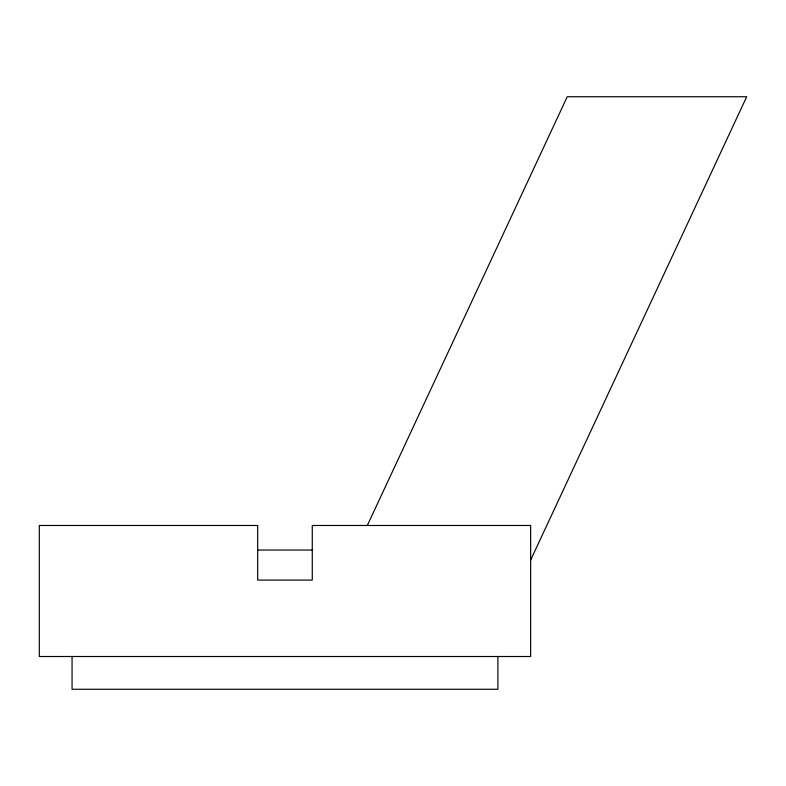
<?xml version="1.0" encoding="UTF-8"?>
<svg xmlns="http://www.w3.org/2000/svg" width="786" height="786" viewBox="0 0 786 786"><rect width="100%" height="100%" fill="white"/><g stroke="black" fill="none" stroke-linecap="round" stroke-linejoin="round"><path stroke-width="1.18" d="M367.317 525.48L567.246 96.737L746.7 96.737L530.648 560.054M257.68 550.043L312.278 550.043M497.892 656.507L497.892 689.263L72.057 689.263L72.057 656.507M257.68 525.48L39.3 525.48L39.3 656.507L530.648 656.507L530.648 525.48L312.278 525.48L312.278 580.078L257.68 580.078L257.68 525.48"/></g></svg>
